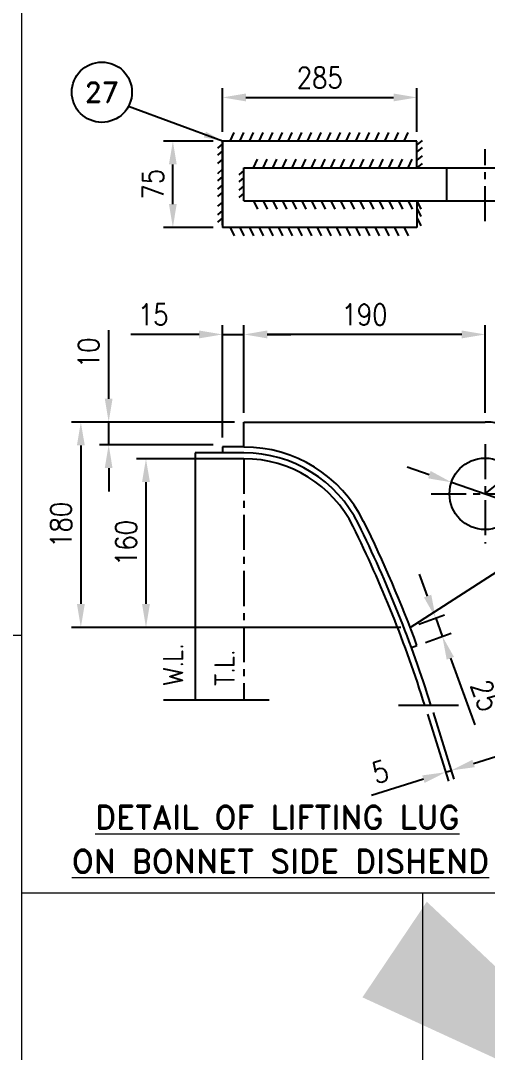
# Model space of a CAD drawing. Header units: millimetres. Extents: x 10144 to 11200, y -168 to 270.
# Drawn here: x 10478.5 to 10528.5, y -80.1 to 30.2 of the extents above; entities that cross this region are included whole.
import ezdxf
from ezdxf.enums import TextEntityAlignment as Align

# ---------------------------------------------------------------- set-up
doc = ezdxf.new("R2010")
doc.units = ezdxf.units.MM
doc.header["$LTSCALE"] = 3
doc.linetypes.add('CENTER', pattern=[2, 1.25, -0.25, 0.25, -0.25])
doc.layers.get('0').update_dxf_attribs({"color": 5})
for name, color, linetype in [('CEN', 1, 'CENTER'), ('DIM', 6, 'Continuous'), ('TEXT', 5, 'Continuous'), ('Vessel', 5, 'Continuous')]:
    doc.layers.add(name, color=color, linetype=linetype)
doc.layers.add('E_Equipment', color=5, linetype='Continuous', lineweight=13)
doc.styles.add('ISOCP3', font='isocp3.shx')
doc.styles.add('ROMAND', font='romand')
doc.styles.add('ROMANS', font='ROMANS.shx', dxfattribs={"width": 0.85})
doc.dimstyles.new('123', dxfattribs={"dimscale": 30, "dimtxt": 2.5, "dimasz": 2.5, "dimexe": 1, "dimexo": 1, "dimgap": 1, "dimtad": 1, "dimdec": 0, "dimzin": 0, "dimdsep": 46, "dimtxsty": 'ROMANS', "dimcen": 1, "dimclrd": 6, "dimclre": 6, "dimclrt": 5, "dimadec": 0, "dimazin": 0, "dimtfac": 1, "dimtdec": 0, "dimtmove": 0, "dimatfit": 3, "dimfxl": 1, "dimtolj": 1, "dimtzin": 0, "dimlwd": -1, "dimlwe": -1, "dimarcsym": 0})
doc.dimstyles.new('MEGA_STD$0', dxfattribs={"dimtxt": 2.5, "dimasz": 2.5, "dimexe": 1, "dimexo": 1, "dimgap": 1, "dimtad": 1, "dimdec": 1, "dimdsep": 46, "dimtxsty": 'ISOCP3', "dimcen": 1, "dimclrd": 6, "dimclre": 6, "dimclrt": 5, "dimadec": 0, "dimazin": 0, "dimtfac": 1, "dimtdec": 1, "dimtmove": 0, "dimatfit": 3, "dimfxl": 1, "dimtolj": 1, "dimarcsym": 0})
doc.dimstyles.new('PRAJ_MM', dxfattribs={"dimtxt": 2, "dimasz": 2, "dimexe": 1, "dimexo": 1, "dimgap": 1, "dimtad": 1, "dimdec": 0, "dimzin": 0, "dimdsep": 46, "dimtxsty": 'ROMANS', "dimcen": 1, "dimclrd": 6, "dimclre": 6, "dimclrt": 5, "dimadec": 0, "dimazin": 0, "dimtfac": 1, "dimtdec": 0, "dimtmove": 0, "dimatfit": 3, "dimfxl": 1, "dimtolj": 1, "dimtzin": 0, "dimarcsym": 0})

# ---------------------------------------------------------------- blocks, each defined once
blk = doc.blocks.new('*D2858')
at = {"layer": 'Defpoints', "color": 0}
for p in [(10534.21, -15.6), (10528.24, -20.41)]:
    blk.add_point(p, dxfattribs=at)
at = {"layer": 'E_Equipment', "color": 6, "linetype": 'ByBlock', "lineweight": -2}
for p, q in [((10545.33, -6.63), (10536.15, -14.03)), ((10528.24, -20.41), (10534.21, -15.6))]:
    blk.add_line(p, q, dxfattribs=at)
at = {"layer": 'E_Equipment', "color": 6}
blk.add_solid([(10535.89, -13.7), (10536.42, -14.35), (10534.21, -15.6)], dxfattribs=at)
at = {"layer": 'E_Equipment', "color": 5, "insert": (10540.38, -7.89), "char_height": 2.25, "attachment_point": 5, "rotation": 38.893, "style": 'ROMANS'}
blk.add_mtext('\\A1;R-75', dxfattribs=at)
blk = doc.blocks.new('*D2859')
at = {"layer": 'Defpoints', "color": 0}
for p in [(10520.93, 21.97), (10500.12, 17.31), (10520.93, 17.31)]:
    blk.add_point(p, dxfattribs=at)
at = {"layer": 'E_Equipment', "color": 6, "linetype": 'ByBlock', "lineweight": -2}
for p, q in [((10500.12, 18.31), (10500.12, 22.97)), ((10520.93, 18.31), (10520.93, 22.97)), ((10502.62, 21.97), (10518.43, 21.97))]:
    blk.add_line(p, q, dxfattribs=at)
at = {"layer": 'E_Equipment', "color": 6}
for points in [[(10502.62, 22.39), (10502.62, 21.55), (10500.12, 21.97)], [(10518.43, 21.55), (10518.43, 22.39), (10520.93, 21.97)]]:
    blk.add_solid(points, dxfattribs=at)
at = {"layer": 'E_Equipment', "color": 5, "insert": (10510.53, 24.1), "char_height": 2.25, "attachment_point": 5, "style": 'ROMANS'}
blk.add_mtext('\\A1;285', dxfattribs=at)
blk = doc.blocks.new('*D2860')
at = {"layer": 'Defpoints', "color": 0}
for p in [(10494.81, 17.31), (10500.12, 17.31), (10500.12, 8.07)]:
    blk.add_point(p, dxfattribs=at)
at = {"layer": 'E_Equipment', "color": 6, "linetype": 'ByBlock', "lineweight": -2}
for p, q in [((10499.12, 17.31), (10493.81, 17.31)), ((10494.81, 10.57), (10494.81, 14.81)), ((10499.12, 8.07), (10493.81, 8.07))]:
    blk.add_line(p, q, dxfattribs=at)
at = {"layer": 'E_Equipment', "color": 6}
for points in [[(10495.22, 14.81), (10494.39, 14.81), (10494.81, 17.31)], [(10494.39, 10.57), (10495.22, 10.57), (10494.81, 8.07)]]:
    blk.add_solid(points, dxfattribs=at)
at = {"layer": 'E_Equipment', "color": 5, "insert": (10492.68, 12.69), "char_height": 2.25, "attachment_point": 5, "rotation": 90, "style": 'ROMANS'}
blk.add_mtext('\\A1;75', dxfattribs=at)
blk = doc.blocks.new('*D2861')
at = {"layer": 'Defpoints', "color": 0}
for p in [(10502.42, -16.66), (10491.93, -34.69), (10520.2, -34.69)]:
    blk.add_point(p, dxfattribs=at)
at = {"layer": 'E_Equipment', "color": 6, "linetype": 'ByBlock', "lineweight": -2}
for p, q in [((10501.42, -16.66), (10490.93, -16.66)), ((10491.93, -19.16), (10491.93, -32.19)), ((10519.2, -34.69), (10490.93, -34.69))]:
    blk.add_line(p, q, dxfattribs=at)
at = {"layer": 'E_Equipment', "color": 6}
for points in [[(10492.35, -19.16), (10491.51, -19.16), (10491.93, -16.66)], [(10491.51, -32.19), (10492.35, -32.19), (10491.93, -34.69)]]:
    blk.add_solid(points, dxfattribs=at)
at = {"layer": 'E_Equipment', "color": 5, "insert": (10489.81, -25.67), "char_height": 2.25, "attachment_point": 5, "rotation": 90, "style": 'ROMANS'}
blk.add_mtext('\\A1;160', dxfattribs=at)
blk = doc.blocks.new('*D2862')
at = {"layer": 'Defpoints', "color": 0}
for p in [(10524.63, -19.18), (10531.85, -21.65)]:
    blk.add_point(p, dxfattribs=at)
at = {"layer": 'E_Equipment', "color": 6, "linetype": 'ByBlock', "lineweight": -2}
for p, q in [((10522.26, -18.37), (10519.9, -17.56)), ((10524.63, -19.18), (10531.85, -21.65)), ((10543.04, -25.48), (10534.21, -22.46))]:
    blk.add_line(p, q, dxfattribs=at)
at = {"layer": 'E_Equipment', "color": 6}
for points in [[(10522.13, -18.76), (10522.4, -17.97), (10524.63, -19.18)], [(10534.35, -22.07), (10534.08, -22.86), (10531.85, -21.65)]]:
    blk.add_solid(points, dxfattribs=at)
at = {"layer": 'E_Equipment', "color": 5, "insert": (10540.5, -22.37), "char_height": 2.25, "attachment_point": 5, "rotation": 341.0915, "style": 'ROMANS'}
blk.add_mtext('\\A1;%%C60', dxfattribs=at)
blk = doc.blocks.new('*D2863')
at = {"layer": 'Defpoints', "color": 0}
for p in [(10502.42, -3.37), (10502.42, -12.74), (10528.24, -12.74)]:
    blk.add_point(p, dxfattribs=at)
at = {"layer": 'E_Equipment', "color": 6, "linetype": 'ByBlock', "lineweight": -2}
for p, q in [((10502.42, -11.74), (10502.42, -2.37)), ((10528.24, -11.74), (10528.24, -2.37)), ((10525.74, -3.37), (10504.92, -3.37))]:
    blk.add_line(p, q, dxfattribs=at)
at = {"layer": 'E_Equipment', "color": 6}
for points in [[(10504.92, -2.95), (10504.92, -3.79), (10502.42, -3.37)], [(10525.74, -3.79), (10525.74, -2.95), (10528.24, -3.37)]]:
    blk.add_solid(points, dxfattribs=at)
at = {"layer": 'E_Equipment', "color": 5, "insert": (10515.33, -1.24), "char_height": 2.25, "attachment_point": 5, "style": 'ROMANS'}
blk.add_mtext('\\A1;190', dxfattribs=at)
blk = doc.blocks.new('*D2864')
at = {"layer": 'Defpoints', "color": 0}
for p in [(10487.94, -12.74), (10502.42, -12.74), (10500.12, -15.16)]:
    blk.add_point(p, dxfattribs=at)
at = {"layer": 'E_Equipment', "color": 6, "linetype": 'ByBlock', "lineweight": -2}
for p, q in [((10487.94, -10.24), (10487.94, -2.92)), ((10501.42, -12.74), (10486.94, -12.74)), ((10487.94, -15.16), (10487.94, -12.74)), ((10499.12, -15.16), (10486.94, -15.16)), ((10487.94, -17.66), (10487.94, -20.16))]:
    blk.add_line(p, q, dxfattribs=at)
at = {"layer": 'E_Equipment', "color": 6}
for points in [[(10487.52, -10.24), (10488.35, -10.24), (10487.94, -12.74)], [(10488.35, -17.66), (10487.52, -17.66), (10487.94, -15.16)]]:
    blk.add_solid(points, dxfattribs=at)
at = {"layer": 'E_Equipment', "color": 5, "insert": (10485.81, -5.33), "char_height": 2.25, "attachment_point": 5, "rotation": 90, "style": 'ROMANS'}
blk.add_mtext('\\A1;10', dxfattribs=at)
blk = doc.blocks.new('*D2865')
at = {"layer": 'Defpoints', "color": 0}
for p in [(10502.42, -3.37), (10502.42, -12.74), (10500.12, -15.4)]:
    blk.add_point(p, dxfattribs=at)
at = {"layer": 'E_Equipment', "color": 6, "linetype": 'ByBlock', "lineweight": -2}
for p, q in [((10500.12, -14.4), (10500.12, -2.37)), ((10502.42, -11.74), (10502.42, -2.37)), ((10497.62, -3.37), (10490.3, -3.37)), ((10500.12, -3.37), (10502.42, -3.37)), ((10504.92, -3.37), (10507.42, -3.37))]:
    blk.add_line(p, q, dxfattribs=at)
at = {"layer": 'E_Equipment', "color": 6}
for points in [[(10497.62, -3.79), (10497.62, -2.95), (10500.12, -3.37)], [(10504.92, -2.95), (10504.92, -3.79), (10502.42, -3.37)]]:
    blk.add_solid(points, dxfattribs=at)
at = {"layer": 'E_Equipment', "color": 5, "insert": (10492.71, -1.24), "char_height": 2.25, "attachment_point": 5, "style": 'ROMANS'}
blk.add_mtext('\\A1;15', dxfattribs=at)
blk = doc.blocks.new('*D2866')
at = {"layer": 'Defpoints', "color": 0}
for p in [(10521.77, -43.02), (10522.37, -42.83), (10524.61, -49.99)]:
    blk.add_point(p, dxfattribs=at)
at = {"layer": 'E_Equipment', "color": 6, "linetype": 'ByBlock', "lineweight": -2}
for p, q in [((10522.07, -43.97), (10524.31, -51.13)), ((10522.67, -43.78), (10524.9, -50.94)), ((10526.99, -49.24), (10529.38, -48.5)), ((10524.01, -50.18), (10524.61, -49.99)), ((10521.62, -50.92), (10516.07, -52.66))]:
    blk.add_line(p, q, dxfattribs=at)
at = {"layer": 'E_Equipment', "color": 6}
for points in [[(10526.87, -48.85), (10527.12, -49.64), (10524.61, -49.99)], [(10521.75, -51.32), (10521.5, -50.52), (10524.01, -50.18)]]:
    blk.add_solid(points, dxfattribs=at)
at = {"layer": 'E_Equipment', "color": 5, "insert": (10517, -50.14), "char_height": 2.25, "attachment_point": 5, "rotation": 17.3388, "style": 'ROMANS'}
blk.add_mtext('\\A1;5', dxfattribs=at)
blk = doc.blocks.new('PNO')
at = {"color": 6}
blk.add_circle((4.5, 0), 4.5, dxfattribs=at)
at = {"layer": 'TEXT', "style": 'ROMAND'}
blk.add_attdef('NO', text='', height=3, dxfattribs=at).set_placement((4.5, 0), align=Align.MIDDLE)
blk = doc.blocks.new('*D2867')
at = {"layer": 'Defpoints', "color": 0}
for p in [(10520.2, -34.69), (10523.65, -35.64), (10520.92, -36.64)]:
    blk.add_point(p, dxfattribs=at)
at = {"layer": 'E_Equipment', "color": 6, "linetype": 'ByBlock', "lineweight": -2}
for p, q in [((10522.08, -31.34), (10521.22, -29)), ((10521.14, -34.35), (10523.87, -33.35)), ((10522.94, -33.69), (10523.65, -35.64)), ((10521.86, -36.3), (10524.59, -35.3)), ((10524.51, -37.99), (10527.12, -45.13))]:
    blk.add_line(p, q, dxfattribs=at)
at = {"layer": 'E_Equipment', "color": 6}
for points in [[(10521.69, -31.49), (10522.47, -31.2), (10522.94, -33.69)], [(10524.9, -37.85), (10524.12, -38.14), (10523.65, -35.64)]]:
    blk.add_solid(points, dxfattribs=at)
at = {"layer": 'E_Equipment', "color": 5, "insert": (10528.24, -42), "char_height": 2.25, "attachment_point": 5, "rotation": 290.0962, "style": 'ROMANS'}
blk.add_mtext('\\A1;25', dxfattribs=at)
blk = doc.blocks.new('*D2868')
at = {"layer": 'Defpoints', "color": 0}
for p in [(10502.42, -12.74), (10484.96, -34.69), (10520.2, -34.69)]:
    blk.add_point(p, dxfattribs=at)
at = {"layer": 'E_Equipment', "color": 6, "linetype": 'ByBlock', "lineweight": -2}
for p, q in [((10501.42, -12.74), (10483.96, -12.74)), ((10484.96, -15.24), (10484.96, -32.19)), ((10519.2, -34.69), (10483.96, -34.69))]:
    blk.add_line(p, q, dxfattribs=at)
at = {"layer": 'E_Equipment', "color": 6}
for points in [[(10485.38, -15.24), (10484.54, -15.24), (10484.96, -12.74)], [(10484.54, -32.19), (10485.38, -32.19), (10484.96, -34.69)]]:
    blk.add_solid(points, dxfattribs=at)
at = {"layer": 'E_Equipment', "color": 5, "insert": (10482.84, -23.72), "char_height": 2.25, "attachment_point": 5, "rotation": 90, "style": 'ROMANS'}
blk.add_mtext('\\A1;180', dxfattribs=at)

msp = doc.modelspace()

# ---------------------------------------------------------------- linework, layer by layer
for p, q in [((10500.95, 17.31), (10501.37, 18.21)), ((10501.99, 17.31), (10502.4, 18.21)), ((10503.02, 17.31), (10503.44, 18.21)), ((10504.05, 17.31), (10504.47, 18.21)), ((10505.09, 17.31), (10505.51, 18.21)), ((10506.12, 17.31), (10506.54, 18.21)), ((10507.16, 17.31), (10507.58, 18.21)), ((10508.19, 17.31), (10508.61, 18.21)), ((10509.23, 17.31), (10509.65, 18.21)), ((10510.26, 17.31), (10510.68, 18.21)), ((10511.3, 17.31), (10511.72, 18.21)), ((10512.33, 17.31), (10512.75, 18.21)), ((10513.37, 17.31), (10513.79, 18.21)), ((10514.4, 17.31), (10514.82, 18.21)), ((10515.44, 17.31), (10515.86, 18.21)), ((10516.47, 17.31), (10516.89, 18.21)), ((10517.51, 17.31), (10517.93, 18.21)), ((10518.54, 17.31), (10518.96, 18.21)), ((10519.58, 17.31), (10520, 18.21)), ((10500.12, 17.02), (10499.57, 16.56)), ((10520.93, 17.31), (10500.12, 17.31)), ((10500.12, 17.31), (10500.12, 8.07)), ((10500.12, 13.78), (10500.12, 17.31)), ((10521.49, 17.37), (10520.93, 16.91)), ((10520.93, 14.46), (10520.93, 17.31)), ((10521.49, 16.61), (10520.93, 16.15)), ((10500.12, 16.26), (10499.57, 15.8)), ((10521.49, 15.71), (10520.93, 15.25)), ((10500.12, 15.37), (10499.57, 14.9)), ((10500.12, 11.05), (10500.12, 14.58)), ((10502.42, 10.93), (10502.42, 14.46)), ((10502.42, 14.46), (10535.91, 14.46)), ((10503.45, 14.46), (10503.87, 15.36)), ((10504.48, 14.46), (10504.9, 15.36)), ((10505.52, 14.46), (10505.94, 15.36)), ((10506.55, 14.46), (10506.97, 15.36)), ((10507.59, 14.46), (10508.01, 15.36)), ((10508.62, 14.46), (10509.04, 15.36)), ((10509.66, 14.46), (10510.08, 15.36)), ((10510.69, 14.46), (10511.11, 15.36)), ((10511.73, 14.46), (10512.15, 15.36)), ((10512.76, 14.46), (10513.18, 15.36)), ((10513.8, 14.46), (10514.22, 15.36)), ((10514.83, 14.46), (10515.25, 15.36)), ((10515.87, 14.46), (10516.29, 15.36)), ((10516.9, 14.46), (10517.32, 15.36)), ((10517.94, 14.46), (10518.36, 15.36)), ((10518.97, 14.46), (10519.39, 15.36)), ((10520.01, 14.46), (10520.43, 15.36)), ((10521.49, 14.92), (10520.93, 14.46)), ((10524.13, 10.93), (10524.13, 14.46)), ((10500.12, 14.29), (10499.57, 13.82)), ((10500.12, 13.53), (10499.57, 13.06)), ((10502.42, 14.17), (10501.86, 13.7)), ((10502.42, 13.41), (10501.86, 12.95)), ((10500.12, 12.63), (10499.57, 12.17)), ((10502.42, 12.51), (10501.86, 12.05)), ((10500.12, 11.84), (10499.57, 11.38)), ((10500.12, 8.31), (10500.12, 11.84)), ((10502.42, 11.72), (10501.86, 11.26)), ((10500.12, 10.79), (10499.57, 10.33)), ((10502.42, 10.93), (10535.91, 10.93)), ((10503.45, 10.93), (10503.87, 10.03)), ((10504.48, 10.93), (10504.9, 10.03)), ((10505.52, 10.93), (10505.94, 10.03)), ((10506.55, 10.93), (10506.97, 10.03)), ((10507.59, 10.93), (10508.01, 10.03)), ((10508.62, 10.93), (10509.04, 10.03)), ((10509.66, 10.93), (10510.08, 10.03)), ((10510.69, 10.93), (10511.11, 10.03)), ((10511.73, 10.93), (10512.15, 10.03)), ((10512.76, 10.93), (10513.18, 10.03)), ((10513.8, 10.93), (10514.22, 10.03)), ((10514.83, 10.93), (10515.25, 10.03)), ((10515.87, 10.93), (10516.29, 10.03)), ((10516.9, 10.93), (10517.32, 10.03)), ((10517.94, 10.93), (10518.36, 10.03)), ((10518.97, 10.93), (10519.39, 10.03)), ((10520.01, 10.93), (10520.43, 10.03)), ((10520.93, 10.93), (10520.93, 8.07)), ((10520.93, 10.93), (10521.35, 10.03)), ((10520.93, 10.14), (10521.35, 9.24)), ((10500.12, 9.9), (10499.57, 9.43)), ((10500.12, 9.1), (10499.57, 8.64)), ((10520.93, 9.14), (10521.35, 8.24)), ((10520.93, 8.07), (10500.12, 8.07)), ((10500.95, 8.07), (10501.37, 7.18)), ((10501.99, 8.07), (10502.4, 7.18)), ((10503.02, 8.07), (10503.44, 7.18)), ((10504.05, 8.07), (10504.47, 7.18)), ((10505.09, 8.07), (10505.51, 7.18)), ((10506.12, 8.07), (10506.54, 7.18)), ((10507.16, 8.07), (10507.58, 7.18)), ((10508.19, 8.07), (10508.61, 7.18)), ((10509.23, 8.07), (10509.65, 7.18)), ((10510.26, 8.07), (10510.68, 7.18)), ((10511.3, 8.07), (10511.72, 7.18)), ((10512.33, 8.07), (10512.75, 7.18)), ((10513.37, 8.07), (10513.79, 7.18)), ((10514.4, 8.07), (10514.82, 7.18)), ((10515.44, 8.07), (10515.86, 7.18)), ((10516.47, 8.07), (10516.89, 7.18)), ((10517.51, 8.07), (10517.93, 7.18)), ((10518.54, 8.07), (10518.96, 7.18)), ((10519.58, 8.07), (10520, 7.18)), ((10502.42, -15.4), (10502.42, -12.74)), ((10502.42, -12.74), (10528.24, -12.74)), ((10502.42, -15.4), (10500.12, -15.4)), ((10500.12, -15.4), (10500.12, -16.03)), ((10497.19, -16.03), (10497.19, -42.49)), ((10502.42, -16.03), (10497.19, -16.03)), ((10502.42, -16.66), (10497.19, -16.66)), ((10520.2, -34.69), (10532.38, -26.87)), ((10520.35, -36.85), (10520.93, -36.64)), ((10505.1, -42.49), (10493.8, -42.49)), ((10518.95, -43.02), (10525.38, -43.02))]:
    msp.add_line(p, q)
msp.add_circle((10528.24, -20.41), 3.82)
for centre, radius, start, end in [((10528.24, -20.41), 7.67, 302.7122, 90), ((10502.42, -29.71), 14.3, 26.3878, 90), ((10502.42, -29.71), 13.68, 26.3878, 90), ((10502.42, -29.71), 13.05, 26.3878, 90), ((10397.2, -81.91), 130.5, 17.3388, 26.3878), ((10397.2, -81.91), 131.13, 17.2534, 26.3878), ((10397.2, -81.91), 131.76, 20.0962, 26.3878)]:
    msp.add_arc(centre, radius, start, end)
at = {"layer": 'CEN'}
for p, q in [((10528.24, 8.74), (10528.24, 16.44)), ((10528.24, -15.09), (10528.24, -25.74)), ((10502.42, -16.66), (10502.42, -42.49)), ((10522.46, -20.41), (10534.02, -20.41))]:
    msp.add_line(p, q, dxfattribs=at)
at = {"layer": 'E_Equipment'}
for p, q in [((10478.62, 32.02), (10478.62, -92.59)), ((10409.57, -35.52), (10478.62, -35.52)), ((10478.62, -63.06), (10597.79, -63.06)), ((10521.52, -63.06), (10521.52, -162.47))]:
    msp.add_line(p, q, dxfattribs=at)

# ---------------------------------------------------------------- block references
at = {"layer": 'Vessel', "xscale": 0.7159090909091361, "yscale": 0.7159090909091361, "zscale": 0.7159090909091361}
msp.add_blockref('PNO', (10483.99, 22.53), dxfattribs=at).add_auto_attribs({'NO': '27'})

# ---------------------------------------------------------------- texts
at = {"color": 5, "style": 'ISOCP3', "width": 0.95}
for s, p in [('W.L.', (10495.93, -40.99)), ('T.L.', (10501.43, -41.04))]:
    msp.add_text(s, height=2.188, rotation=90, dxfattribs=at).set_placement(p)
at = {"color": 5, "lineweight": 5, "style": 'ROMAND'}
for s, p in [('%%UDETAIL OF LIFTING LUG', (10486.5, -56.25)), ('%%UON BONNET SIDE DISHEND', (10484, -60.95))]:
    msp.add_text(s, height=2.5, dxfattribs=at).set_placement(p)

# ---------------------------------------------------------------- dimensions: what is measured, and where the dimension line sits
at = {"layer": 'E_Equipment'}
for base, p1, p2, text, picture, middle in [((10520.93, 21.97), (10500.12, 17.31), (10520.93, 17.31), '285', '*D2859', (10510.53, 21.97)), ((10502.42, -3.37), (10500.12, -15.4), (10502.42, -12.74), '15', '*D2865', (10492.71, -3.37)), ((10502.42, -3.37), (10528.24, -12.74), (10502.42, -12.74), '190', '*D2863', (10515.33, -3.37))]:
    dim = msp.add_linear_dim(base=base, p1=p1, p2=p2, text=text, dimstyle='MEGA_STD$0', override={"dimtxt": 2.25, "dimtxsty": 'ROMANS', "dimfxl": 2, "dimarcsym": 1}, dxfattribs=at)
    dim.commit()
    dim.dimension.update_dxf_attribs({"geometry": picture, "text_midpoint": middle, "dimtype": 160})
for base, p1, p2, angle, text, picture, middle, dimtype in [((10494.81, 17.31), (10500.12, 8.07), (10500.12, 17.31), 90, '75', '*D2860', (10494.81, 12.69), 160), ((10487.94, -12.74), (10500.12, -15.16), (10502.42, -12.74), 90, '10', '*D2864', (10487.94, -5.33), 160), ((10524.61, -49.99), (10521.77, -43.02), (10522.37, -42.83), 17.3388, '5', '*D2866', (10517.63, -52.17), 161)]:
    dim = msp.add_linear_dim(base=base, p1=p1, p2=p2, angle=angle, text=text, dimstyle='MEGA_STD$0', override={"dimtxt": 2.25, "dimtxsty": 'ROMANS', "dimfxl": 2, "dimarcsym": 1}, dxfattribs=at)
    dim.commit()
    dim.dimension.update_dxf_attribs({"geometry": picture, "text_midpoint": middle, "dimtype": dimtype})
dim = msp.add_radius_dim(center=(10528.24, -20.41), mpoint=(10534.21, -15.6), text='R-75', dimstyle='MEGA_STD$0', override={"dimtxt": 2.25, "dimtxsty": 'ROMANS', "dimfxl": 2, "dimarcsym": 1}, dxfattribs=at)
dim.commit()
dim.dimension.update_dxf_attribs({"geometry": '*D2858', "text_midpoint": (10540.38, -7.89)})
for base, p1, text, picture, middle in [((10484.96, -34.69), (10502.42, -12.74), '180', '*D2868', (10482.84, -23.72)), ((10491.93, -34.69), (10502.42, -16.66), '160', '*D2861', (10489.81, -25.67))]:
    dim = msp.add_linear_dim(base=base, p1=p1, p2=(10520.2, -34.69), angle=90, text=text, dimstyle='MEGA_STD$0', override={"dimtxt": 2.25, "dimtxsty": 'ROMANS', "dimfxl": 2, "dimarcsym": 1}, dxfattribs=at)
    dim.commit()
    dim.dimension.update_dxf_attribs({"geometry": picture, "text_midpoint": middle})
dim = msp.add_diameter_dim_2p(p1=(10524.63, -19.18), p2=(10531.85, -21.65), text='%%C60', dimstyle='MEGA_STD$0', override={"dimtxt": 2.25, "dimtxsty": 'ROMANS', "dimfxl": 2, "dimarcsym": 1}, dxfattribs=at)
dim.commit()
dim.dimension.update_dxf_attribs({"geometry": '*D2862', "text_midpoint": (10540.5, -22.37)})
dim = msp.add_aligned_dim(p1=(10520.2, -34.69), p2=(10520.92, -36.64), distance=2.91, text='25', dimstyle='MEGA_STD$0', override={"dimtxt": 2.25, "dimtxsty": 'ROMANS', "dimfxl": 2, "dimarcsym": 1}, dxfattribs=at)
dim.commit()
dim.dimension.update_dxf_attribs({"geometry": '*D2867', "text_midpoint": (10528.24, -42)})

# ---------------------------------------------------------------- leaders
msp.add_leader([(10549.64, -90.1), (10532.06, -78.25)], dimstyle='123', override={"dimscale": 15})
at = {"layer": 'DIM'}
msp.add_leader([(10500.12, 17.31), (10490.06, 21.02)], dimstyle='PRAJ_MM', override={"dimtxt": 2.5, "dimtxsty": 'ISOCP3', "dimarcsym": 1}, dxfattribs=at)

doc.saveas('drawing.dxf')
